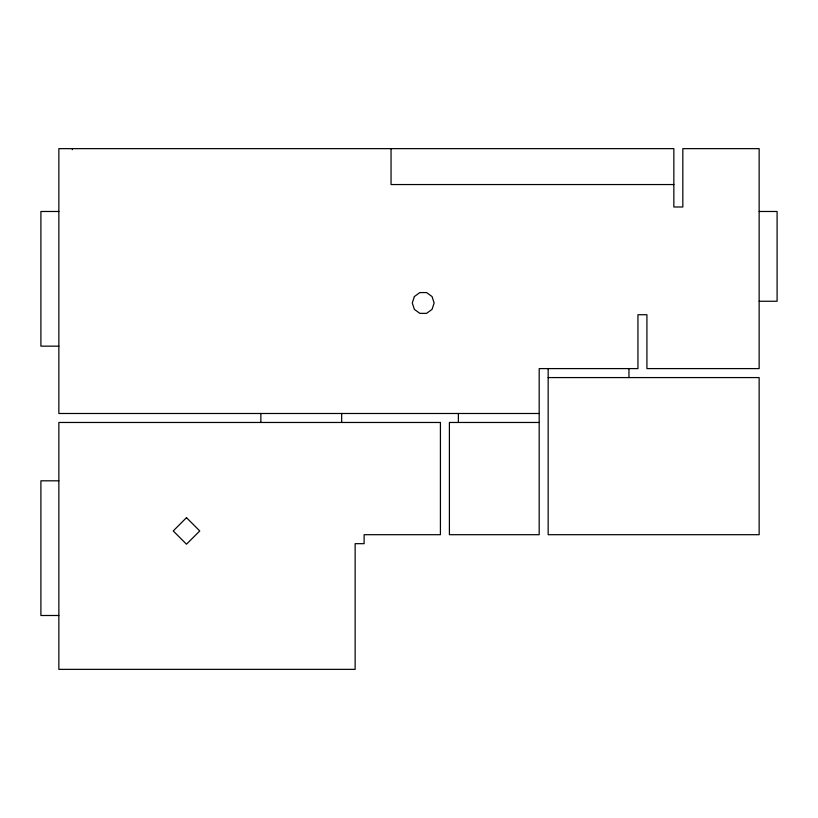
<?xml version="1.0" encoding="UTF-8"?>
<svg xmlns="http://www.w3.org/2000/svg" width="818" height="818" viewBox="0 0 818 818"><rect width="100%" height="100%" fill="white"/><g stroke="black" fill="none" stroke-linecap="round" stroke-linejoin="round"><path stroke-width="1.23" d="M673.848 184.551L391.045 184.551L391.045 148.641M58.855 211.484L40.9 211.484L40.9 346.157L58.855 346.157M759.145 211.484L777.1 211.484L777.1 301.259L759.145 301.259M548.162 377.579L759.145 377.579L759.145 534.696L548.162 534.696L548.162 368.601M539.185 413.489L58.855 413.489L58.855 148.641L673.848 148.641L673.848 206.995L682.825 206.995L682.825 148.641L759.145 148.641L759.145 368.601L646.915 368.601L646.915 314.726L637.938 314.726L637.938 368.601L539.185 368.601L539.185 534.696L449.399 534.696L449.399 422.466L539.185 422.466M58.855 480.82L40.9 480.82L40.9 615.494L58.855 615.494M628.96 368.601L628.96 377.579M458.377 413.489L458.377 422.466M341.668 413.489L341.668 422.466M260.86 413.489L260.86 422.466M72.321 148.641L72.321 149.663M414.368 296.545L412.282 302.967L414.368 309.388L419.828 313.355L426.587 313.355L432.047 309.388L434.133 302.967L432.047 296.545L426.587 292.578L419.828 292.578L414.368 296.545M186.494 517.671L173.232 530.943L186.494 544.205L199.766 530.943L186.494 517.671M440.421 422.466L58.855 422.466L58.855 669.359L355.135 669.359L355.135 543.673L364.112 543.673L364.112 534.696L440.421 534.696L440.421 422.466"/></g></svg>
